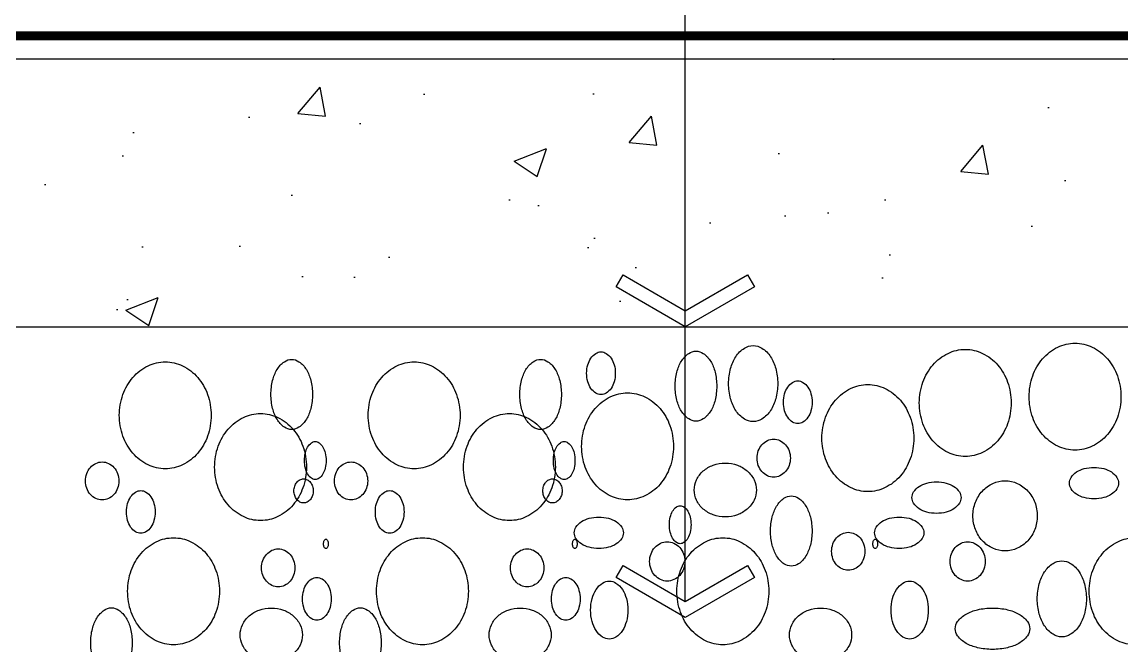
# Model space of a CAD drawing. Header units: millimetres. Extents: x 3355 to 129505, y 4600 to 34300.
# Drawn here: x 118275 to 119432, y 18522 to 19178 of the extents above; entities that cross this region are included whole.
import ezdxf

# ---------------------------------------------------------------- set-up
doc = ezdxf.new("R2010")
doc.units = ezdxf.units.MM
doc.header["$LTSCALE"] = 800
doc.linetypes.add('HD3', pattern=[6.25, 5, -1.25])
doc.layers.add('DIM', color=6, linetype='Continuous')

msp = doc.modelspace()

# ---------------------------------------------------------------- hatches: boundary and pattern name
h = msp.add_hatch()
h.set_pattern_fill('AR-CONC', color=9, scale=48.6, angle=360, style=0)
h.set_pattern_definition([(50, (71066.19, 19999.84), (348.5884, -30.4975), [36.45, -400.95]), (355, (71066.2, 19999.84), (-67.4331, 365.5654), [29.16, -320.76]), (100.4514, (71095.23, 19997.3), (281.1556, 335.0676), [30.9777, -340.755]), (46.1842, (71066.2, 20097.04), (518.679, -80.4422), [54.675, -601.425]), (96.6356, (71109.4, 20090.33), (454.246, 473.4213), [46.4666, -511.1325]), (351.1842, (71066.2, 20097.04), (454.246, 473.4216), [43.74, -481.14]), (21, (71114.79, 20072.74), (290.0968, -195.6728), [36.45, -400.95]), (326, (71114.8, 20072.74), (118.2513, 352.423), [29.16, -320.76]), (71.4514, (71138.96, 20056.43), (408.3482, 156.7498), [30.9777, -340.755]), (37.5, (71066.19, 19999.84), (5.9097, 161.7864), [0, -316.872, 0, -325.62, 0, -321.975]), (7.5, (71066.19, 19999.84), (127.8518, 191.6841), [0, -185.652, 0, -309.582, 0, -122.715]), (327.5, (70957.81, 19999.84), (259.4377, -10.96167), [0, -121.5, 0, -379.08, 0, -503.01]), (317.5, (70909.2, 19999.84), (283.4285, 48.651), [0, -157.95, 0, -251.748, 0, -357.21])])
h.paths.add_polyline_path([(119717.96637, 18992.49816), (119632.03992, 19017.81736), (119803.89282, 19069.37323), (119717.96637, 19090.31967), (119717.96637, 19139.0756), (116651.77412, 19139.0756), (116651.77412, 18857.30571), (119717.96637, 18857.30571)])
h.paths.add_polyline_path([(116651.77412, 19139.0756), (116323.8467, 19139.0756), (116323.8467, 18857.30571), (116651.77412, 18857.30571)])

# ---------------------------------------------------------------- linework, layer by layer
at = {"color": 7}
for p, q in [((116323.8467, 19139.0756), (119717.96637, 19139.0756)), ((116275.2467, 18857.30571), (119717.96637, 18857.30571))]:
    msp.add_line(p, q, dxfattribs=at)
at = {"color": 9, "linetype": 'HD3', "const_width": 9.72}
msp.add_lwpolyline([(116299.5467, 18857.30571), (116299.5467, 19163.3756), (119717.96637, 19163.3756)], dxfattribs=at)
at = {"color": 9}
for points in [[(119017.80914, 18797.46206, -0.065496378), (119019.90613, 18813.40181, -0.0782162694), (119025.37761, 18825.72917, -0.1071763184), (119034.41795, 18834.73377, -0.1434418447), (119043.64951, 18837.43779, -0.1434418447), (119052.88106, 18834.73377, -0.1071763184), (119061.9214, 18825.72917, -0.0782162694), (119067.39288, 18813.40181, -0.065496378), (119069.48987, 18797.46206, -0.065496378), (119067.39288, 18781.52231, -0.0782162694), (119061.9214, 18769.19495, -0.1071763184), (119052.88106, 18760.19035, -0.1434418447), (119043.64951, 18757.48633, -0.1434418447), (119034.41795, 18760.19035, -0.1071763184), (119025.37761, 18769.19495, -0.0782162694), (119019.90613, 18781.52231, -0.065496378)], [(119333.85581, 18783.67754, -0.0855691791), (119337.63471, 18805.59685, -0.0921674266), (119348.00163, 18823.48417, -0.10334543), (119364.05098, 18835.83149, -0.1129266105), (119382.15267, 18839.97262, -0.1129266105), (119400.25436, 18835.83149, -0.10334543), (119416.30371, 18823.48417, -0.0921674266), (119426.67063, 18805.59685, -0.0855691791), (119430.44953, 18783.67754, -0.0855691791), (119426.67063, 18761.75823, -0.0921674266), (119416.30371, 18743.87091, -0.10334543), (119400.25436, 18731.5236, -0.1129266105), (119382.15267, 18727.38247, -0.1129266105), (119364.05098, 18731.5236, -0.10334543), (119348.00163, 18743.87091, -0.0921674266), (119337.63471, 18761.75823, -0.0855691791)], [(118536.4961, 18786.04043, -0.0601793527), (118538.28334, 18800.83593, -0.0736349397), (118542.89326, 18812.13319, -0.1068437138), (118550.6684, 18820.52427, -0.1538468604), (118558.33736, 18822.94117, -0.1538468604), (118566.00632, 18820.52427, -0.1068437138), (118573.78146, 18812.13319, -0.0736349397), (118578.39138, 18800.83593, -0.0601793527), (118580.17862, 18786.04043, -0.0601793527), (118578.39138, 18771.24493, -0.0736349397), (118573.78146, 18759.94768, -0.1068437138), (118566.00632, 18751.5566, -0.1538468604), (118558.33736, 18749.1397, -0.1538468604), (118550.6684, 18751.5566, -0.1068437138), (118542.89326, 18759.94768, -0.0736349397), (118538.28334, 18771.24493, -0.0601793527)], [(118798.26314, 18786.04043, -0.0601793527), (118800.05038, 18800.83593, -0.0736349397), (118804.6603, 18812.13319, -0.1068437138), (118812.43544, 18820.52427, -0.1538468604), (118820.1044, 18822.94117, -0.1538468604), (118827.77336, 18820.52427, -0.1068437138), (118835.5485, 18812.13319, -0.0736349397), (118840.15842, 18800.83593, -0.0601793527), (118841.94566, 18786.04043, -0.0601793527), (118840.15842, 18771.24493, -0.0736349397), (118835.5485, 18759.94768, -0.1068437138), (118827.77336, 18751.5566, -0.1538468604), (118820.1044, 18749.1397, -0.1538468604), (118812.43544, 18751.5566, -0.1068437138), (118804.6603, 18759.94768, -0.0736349397), (118800.05038, 18771.24493, -0.0601793527)], [(118868.53076, 18808.35197, -0.0679001095), (118869.74918, 18817.28275, -0.0801641745), (118872.94569, 18824.23111, -0.1070929995), (118878.18097, 18829.26981, -0.1391106072), (118883.60428, 18830.80847, -0.1391106072), (118889.02759, 18829.26981, -0.1070929995), (118894.26287, 18824.23111, -0.0801641745), (118897.45939, 18817.28275, -0.0679001095), (118898.6778, 18808.35197, -0.0679001095), (118897.45939, 18799.42119, -0.0801641745), (118894.26287, 18792.47283, -0.1070929995), (118889.02759, 18787.43413, -0.1391106072), (118883.60428, 18785.89547, -0.1391106072), (118878.18097, 18787.43413, -0.1070929995), (118872.94569, 18792.47283, -0.0801641745), (118869.74918, 18799.42119, -0.0679001095)], [(118961.67349, 18794.75232, -0.0601793527), (118963.46073, 18809.54782, -0.0736349397), (118968.07064, 18820.84508, -0.1068437138), (118975.84579, 18829.23615, -0.1538468604), (118983.51475, 18831.65305, -0.1538468604), (118991.1837, 18829.23615, -0.1068437138), (118998.95885, 18820.84508, -0.0736349397), (119003.56876, 18809.54782, -0.0601793527), (119005.356, 18794.75232, -0.0601793527), (119003.56876, 18779.95682, -0.0736349397), (118998.95885, 18768.65956, -0.1068437138), (118991.1837, 18760.26848, -0.1538468604), (118983.51475, 18757.85159, -0.1538468604), (118975.84579, 18760.26848, -0.1068437138), (118968.07064, 18768.65956, -0.0736349397), (118963.46073, 18779.95682, -0.0601793527)], [(119218.37918, 18777.14361, -0.0855691791), (119222.15809, 18799.06292, -0.0921674266), (119232.52501, 18816.95024, -0.10334543), (119248.57436, 18829.29755, -0.1129266105), (119266.67605, 18833.43869, -0.1129266105), (119284.77774, 18829.29755, -0.10334543), (119300.82709, 18816.95024, -0.0921674266), (119311.19401, 18799.06292, -0.0855691791), (119314.97291, 18777.14361, -0.0855691791), (119311.19401, 18755.2243, -0.0921674266), (119300.82709, 18737.33698, -0.10334543), (119284.77774, 18724.98967, -0.1129266105), (119266.67605, 18720.84854, -0.1129266105), (119248.57436, 18724.98967, -0.10334543), (119232.52501, 18737.33698, -0.0921674266), (119222.15809, 18755.2243, -0.0855691791)], [(118377.05009, 18764.07575, -0.0855691791), (118380.82899, 18785.99506, -0.0921674266), (118391.19591, 18803.88238, -0.10334543), (118407.24526, 18816.22969, -0.1129266105), (118425.34695, 18820.37083, -0.1129266105), (118443.44864, 18816.22969, -0.10334543), (118459.49799, 18803.88238, -0.0921674266), (118469.86491, 18785.99506, -0.0855691791), (118473.64381, 18764.07575, -0.0855691791), (118469.86491, 18742.15644, -0.0921674266), (118459.49799, 18724.26912, -0.10334543), (118443.44864, 18711.92181, -0.1129266105), (118425.34695, 18707.78067, -0.1129266105), (118407.24526, 18711.92181, -0.10334543), (118391.19591, 18724.26912, -0.0921674266), (118380.82899, 18742.15644, -0.0855691791)], [(118638.81712, 18764.07575, -0.0855691791), (118642.59603, 18785.99506, -0.0921674266), (118652.96295, 18803.88238, -0.10334543), (118669.01229, 18816.22969, -0.1129266105), (118687.11399, 18820.37083, -0.1129266105), (118705.21568, 18816.22969, -0.10334543), (118721.26502, 18803.88238, -0.0921674266), (118731.63194, 18785.99506, -0.0855691791), (118735.41085, 18764.07575, -0.0855691791), (118731.63194, 18742.15644, -0.0921674266), (118721.26502, 18724.26912, -0.10334543), (118705.21568, 18711.92181, -0.1129266105), (118687.11399, 18707.78067, -0.1129266105), (118669.01229, 18711.92181, -0.10334543), (118652.96295, 18724.26912, -0.0921674266), (118642.59603, 18742.15644, -0.0855691791)], [(119075.51724, 18777.86034, -0.0679001095), (119076.73566, 18786.79112, -0.0801641745), (119079.93218, 18793.73948, -0.1070929995), (119085.16745, 18798.77818, -0.1391106072), (119090.59077, 18800.31683, -0.1391106072), (119096.01408, 18798.77818, -0.1070929995), (119101.24936, 18793.73948, -0.0801641745), (119104.44587, 18786.79112, -0.0679001095), (119105.66429, 18777.86034, -0.0679001095), (119104.44587, 18768.92956, -0.0801641745), (119101.24936, 18761.9812, -0.1070929995), (119096.01408, 18756.9425, -0.1391106072), (119090.59077, 18755.40384, -0.1391106072), (119085.16745, 18756.9425, -0.1070929995), (119079.93218, 18761.9812, -0.0801641745), (119076.73566, 18768.92956, -0.0679001095)], [(118863.23404, 18731.40617, -0.0855691791), (118867.01295, 18753.32548, -0.0921674266), (118877.37987, 18771.2128, -0.10334543), (118893.42921, 18783.56011, -0.1129266105), (118911.53091, 18787.70124, -0.1129266105), (118929.6326, 18783.56011, -0.10334543), (118945.68194, 18771.2128, -0.0921674266), (118956.04886, 18753.32548, -0.0855691791), (118959.82777, 18731.40617, -0.0855691791), (118956.04886, 18709.48685, -0.0921674266), (118945.68194, 18691.59953, -0.10334543), (118929.6326, 18679.25222, -0.1129266105), (118911.53091, 18675.11109, -0.1129266105), (118893.42921, 18679.25222, -0.10334543), (118877.37987, 18691.59953, -0.0921674266), (118867.01295, 18709.48685, -0.0855691791)], [(119115.97541, 18740.11805, -0.0855691791), (119119.75431, 18762.03736, -0.0921674266), (119130.12123, 18779.92468, -0.10334543), (119146.17058, 18792.27199, -0.1129266105), (119164.27227, 18796.41313, -0.1129266105), (119182.37396, 18792.27199, -0.10334543), (119198.42331, 18779.92468, -0.0921674266), (119208.79023, 18762.03736, -0.0855691791), (119212.56913, 18740.11805, -0.0855691791), (119208.79023, 18718.19874, -0.0921674266), (119198.42331, 18700.31142, -0.10334543), (119182.37396, 18687.96411, -0.1129266105), (119164.27227, 18683.82297, -0.1129266105), (119146.17058, 18687.96411, -0.10334543), (119130.12123, 18700.31142, -0.0921674266), (119119.75431, 18718.19874, -0.0855691791)], [(118477.27512, 18709.62642, -0.0855691791), (118481.05402, 18731.54573, -0.0921674266), (118491.42094, 18749.43305, -0.10334543), (118507.47029, 18761.78036, -0.1129266105), (118525.57198, 18765.9215, -0.1129266105), (118543.67367, 18761.78036, -0.10334543), (118559.72302, 18749.43305, -0.0921674266), (118570.08994, 18731.54573, -0.0855691791), (118573.86884, 18709.62642, -0.0855691791), (118570.08994, 18687.70711, -0.0921674266), (118559.72302, 18669.81979, -0.10334543), (118543.67367, 18657.47248, -0.1129266105), (118525.57198, 18653.33134, -0.1129266105), (118507.47029, 18657.47248, -0.10334543), (118491.42094, 18669.81979, -0.0921674266), (118481.05402, 18687.70711, -0.0855691791)], [(118739.04215, 18709.62642, -0.0855691791), (118742.82106, 18731.54573, -0.0921674266), (118753.18798, 18749.43305, -0.10334543), (118769.23732, 18761.78036, -0.1129266105), (118787.33902, 18765.9215, -0.1129266105), (118805.44071, 18761.78036, -0.10334543), (118821.49005, 18749.43305, -0.0921674266), (118831.85697, 18731.54573, -0.0855691791), (118835.63588, 18709.62642, -0.0855691791), (118831.85697, 18687.70711, -0.0921674266), (118821.49005, 18669.81979, -0.10334543), (118805.44071, 18657.47248, -0.1129266105), (118787.33902, 18653.33134, -0.1129266105), (118769.23732, 18657.47248, -0.10334543), (118753.18798, 18669.81979, -0.0921674266), (118742.82106, 18687.70711, -0.0855691791)], [(118571.741, 18716.51175, -0.0579531729), (118572.67546, 18724.54682, -0.0716053939), (118575.07472, 18730.6507, -0.1064622181), (118579.15838, 18735.21742, -0.1585740132), (118583.12304, 18736.50724, -0.1585740132), (118587.08769, 18735.21742, -0.1064622181), (118591.17135, 18730.6507, -0.0716053939), (118593.57062, 18724.54682, -0.0579531729), (118594.50507, 18716.51175, -0.0579531729), (118593.57062, 18708.47668, -0.0716053939), (118591.17135, 18702.3728, -0.1064622181), (118587.08769, 18697.80608, -0.1585740132), (118583.12304, 18696.51626, -0.1585740132), (118579.15838, 18697.80608, -0.1064622181), (118575.07472, 18702.3728, -0.0716053939), (118572.67546, 18708.47668, -0.0579531729)], [(118833.50804, 18716.51175, -0.0579531729), (118834.44249, 18724.54682, -0.0716053939), (118836.84176, 18730.6507, -0.1064622181), (118840.92542, 18735.21742, -0.1585740132), (118844.89007, 18736.50724, -0.1585740132), (118848.85473, 18735.21742, -0.1064622181), (118852.93839, 18730.6507, -0.0716053939), (118855.33765, 18724.54682, -0.0579531729), (118856.27211, 18716.51175, -0.0579531729), (118855.33765, 18708.47668, -0.0716053939), (118852.93839, 18702.3728, -0.1064622181), (118848.85473, 18697.80608, -0.1585740132), (118844.89007, 18696.51626, -0.1585740132), (118840.92542, 18697.80608, -0.1064622181), (118836.84176, 18702.3728, -0.0716053939), (118834.44249, 18708.47668, -0.0579531729)], [(119047.70176, 18718.98107, -0.0873248368), (119049.06884, 18726.74896, -0.0931437932), (119052.8375, 18733.12001, -0.1027581758), (119058.64329, 18737.4978, -0.1107703613), (119065.23629, 18738.97656, -0.1107703613), (119071.82928, 18737.4978, -0.1027581758), (119077.63507, 18733.12001, -0.0931437932), (119081.40373, 18726.74896, -0.0873248368), (119082.77082, 18718.98107, -0.0873248368), (119081.40373, 18711.21318, -0.0931437932), (119077.63507, 18704.84212, -0.1027581758), (119071.82928, 18700.46434, -0.1107703613), (119065.23629, 18698.98558, -0.1107703613), (119058.64329, 18700.46434, -0.1027581758), (119052.8375, 18704.84212, -0.0931437932), (119049.06884, 18711.21318, -0.0873248368)], [(118341.45837, 18695.02344, -0.0873248368), (118342.82545, 18702.79133, -0.0931437932), (118346.59411, 18709.16238, -0.1027581758), (118352.3999, 18713.54017, -0.1107703613), (118358.9929, 18715.01893, -0.1107703613), (118365.58589, 18713.54017, -0.1027581758), (118371.39168, 18709.16238, -0.0931437932), (118375.16034, 18702.79133, -0.0873248368), (118376.52743, 18695.02344, -0.0873248368), (118375.16034, 18687.25555, -0.0931437932), (118371.39168, 18680.88449, -0.1027581758), (118365.58589, 18676.50671, -0.1107703613), (118358.9929, 18675.02795, -0.1107703613), (118352.3999, 18676.50671, -0.1027581758), (118346.59411, 18680.88449, -0.0931437932), (118342.82545, 18687.25555, -0.0873248368)], [(118603.2254, 18695.02344, -0.0873248368), (118604.59249, 18702.79133, -0.0931437932), (118608.36115, 18709.16238, -0.1027581758), (118614.16694, 18713.54017, -0.1107703613), (118620.75993, 18715.01893, -0.1107703613), (118627.35293, 18713.54017, -0.1027581758), (118633.15872, 18709.16238, -0.0931437932), (118636.92738, 18702.79133, -0.0873248368), (118638.29446, 18695.02344, -0.0873248368), (118636.92738, 18687.25555, -0.0931437932), (118633.15872, 18680.88449, -0.1027581758), (118627.35293, 18676.50671, -0.1107703613), (118620.75993, 18675.02795, -0.1107703613), (118614.16694, 18676.50671, -0.1027581758), (118608.36115, 18680.88449, -0.0931437932), (118604.59249, 18687.25555, -0.0873248368)], [(119014.30486, 18657.16318, -0.086347345), (119001.59235, 18659.37505, -0.0926048561), (118991.19511, 18665.45605, -0.1030885935), (118984.03264, 18674.84963, -0.1119625161), (118981.62274, 18685.47682, -0.1119625161), (118984.03264, 18696.10401, -0.1030885935), (118991.19511, 18705.49759, -0.0926048561), (119001.59235, 18711.57859, -0.086347345), (119014.30486, 18713.79046, -0.086347345), (119027.01738, 18711.57859, -0.0926048561), (119037.41462, 18705.49759, -0.1030885935), (119044.57709, 18696.10401, -0.1119625161), (119046.98699, 18685.47682, -0.1119625161), (119044.57709, 18674.84963, -0.1030885935), (119037.41462, 18665.45605, -0.0926048561), (119027.01738, 18659.37505, -0.086347345)], [(119376.22012, 18692.72051, -0.1440799469), (119377.96464, 18698.64885, -0.1071771586), (119383.78857, 18704.4667, -0.0779311568), (119391.75317, 18707.98333, -0.065152289), (119402.06043, 18709.33214, -0.065152289), (119412.3677, 18707.98333, -0.0779311568), (119420.3323, 18704.4667, -0.1071771586), (119426.15623, 18698.64885, -0.1440799469), (119427.90075, 18692.72051, -0.1440799469), (119426.15623, 18686.79218, -0.1071771586), (119420.3323, 18680.97432, -0.0779311568), (119412.3677, 18677.4577, -0.065152289), (119402.06043, 18676.10889, -0.065152289), (119391.75317, 18677.4577, -0.0779311568), (119383.78857, 18680.97432, -0.1071771586), (119377.96464, 18686.79218, -0.1440799469)], [(118560.66649, 18684.53118, -0.0806249293), (118561.46854, 18689.47279, -0.0892120476), (118563.63983, 18693.44961, -0.1048329317), (118567.05014, 18696.23108, -0.1193826196), (118570.81809, 18697.14374, -0.1193826196), (118574.58604, 18696.23108, -0.1048329317), (118577.99636, 18693.44961, -0.0892120476), (118580.16765, 18689.47279, -0.0806249293), (118580.9697, 18684.53118, -0.0806249293), (118580.16765, 18679.58957, -0.0892120476), (118577.99636, 18675.61275, -0.1048329317), (118574.58604, 18672.83128, -0.1193826196), (118570.81809, 18671.91862, -0.1193826196), (118567.05014, 18672.83128, -0.1048329317), (118563.63983, 18675.61275, -0.0892120476), (118561.46854, 18679.58957, -0.0806249293)], [(118822.43353, 18684.53118, -0.0806249293), (118823.23558, 18689.47279, -0.0892120476), (118825.40686, 18693.44961, -0.1048329317), (118828.81718, 18696.23108, -0.1193826196), (118832.58513, 18697.14374, -0.1193826196), (118836.35308, 18696.23108, -0.1048329317), (118839.7634, 18693.44961, -0.0892120476), (118841.93468, 18689.47279, -0.0806249293), (118842.73673, 18684.53118, -0.0806249293), (118841.93468, 18679.58957, -0.0892120476), (118839.7634, 18675.61275, -0.1048329317), (118836.35308, 18672.83128, -0.1193826196), (118832.58513, 18671.91862, -0.1193826196), (118828.81718, 18672.83128, -0.1048329317), (118825.40686, 18675.61275, -0.0892120476), (118823.23558, 18679.58957, -0.0806249293)], [(119274.77384, 18658.28455, -0.0909700658), (119277.39217, 18672.55666, -0.0950512847), (119284.68493, 18684.38724, -0.1014563659), (119295.80943, 18692.44096, -0.1065017088), (119308.61242, 18695.19933, -0.1065017088), (119321.41541, 18692.44096, -0.1014563659), (119332.53991, 18684.38724, -0.0950512847), (119339.83266, 18672.55666, -0.0909700658), (119342.451, 18658.28455, -0.0909700658), (119339.83266, 18644.01244, -0.0950512847), (119332.53991, 18632.18186, -0.1014563659), (119321.41541, 18624.12814, -0.1065017088), (119308.61242, 18621.36977, -0.1065017088), (119295.80943, 18624.12814, -0.1014563659), (119284.68493, 18632.18186, -0.0950512847), (119277.39217, 18644.01244, -0.0909700658)], [(118384.52564, 18662.42781, -0.0679001095), (118385.74406, 18671.35859, -0.0801641745), (118388.94058, 18678.30695, -0.1070929995), (118394.17585, 18683.34565, -0.1391106072), (118399.59916, 18684.88431, -0.1391106072), (118405.02248, 18683.34565, -0.1070929995), (118410.25775, 18678.30695, -0.0801641745), (118413.45427, 18671.35859, -0.0679001095), (118414.67269, 18662.42781, -0.0679001095), (118413.45427, 18653.49703, -0.0801641745), (118410.25775, 18646.54867, -0.1070929995), (118405.02248, 18641.50997, -0.1391106072), (118399.59916, 18639.97132, -0.1391106072), (118394.17585, 18641.50997, -0.1070929995), (118388.94058, 18646.54867, -0.0801641745), (118385.74406, 18653.49703, -0.0679001095)], [(118646.29268, 18662.42781, -0.0679001095), (118647.5111, 18671.35859, -0.0801641745), (118650.70761, 18678.30695, -0.1070929995), (118655.94289, 18683.34565, -0.1391106072), (118661.3662, 18684.88431, -0.1391106072), (118666.78951, 18683.34565, -0.1070929995), (118672.02479, 18678.30695, -0.0801641745), (118675.2213, 18671.35859, -0.0679001095), (118676.43972, 18662.42781, -0.0679001095), (118675.2213, 18653.49703, -0.0801641745), (118672.02479, 18646.54867, -0.1070929995), (118666.78951, 18641.50997, -0.1391106072), (118661.3662, 18639.97132, -0.1391106072), (118655.94289, 18641.50997, -0.1070929995), (118650.70761, 18646.54867, -0.0801641745), (118647.5111, 18653.49703, -0.0679001095)], [(119210.63093, 18677.4747, -0.1440799469), (119212.37545, 18683.40303, -0.1071771586), (119218.19938, 18689.22089, -0.0779311568), (119226.16398, 18692.73751, -0.065152289), (119236.47125, 18694.08632, -0.065152289), (119246.77851, 18692.73751, -0.0779311568), (119254.74311, 18689.22089, -0.1071771586), (119260.56704, 18683.40303, -0.1440799469), (119262.31156, 18677.4747, -0.1440799469), (119260.56704, 18671.54636, -0.1071771586), (119254.74311, 18665.72851, -0.0779311568), (119246.77851, 18662.21188, -0.065152289), (119236.47125, 18660.86308, -0.065152289), (119226.16398, 18662.21188, -0.0779311568), (119218.19938, 18665.72851, -0.1071771586), (119212.37545, 18671.54636, -0.1440799469)], [(119061.89852, 18642.29423, -0.0601793527), (119063.68576, 18657.08973, -0.0736349397), (119068.29567, 18668.38699, -0.1068437138), (119076.07082, 18676.77807, -0.1538468604), (119083.73978, 18679.19496, -0.1538468604), (119091.40873, 18676.77807, -0.1068437138), (119099.18388, 18668.38699, -0.0736349397), (119103.79379, 18657.08973, -0.0601793527), (119105.58103, 18642.29423, -0.0601793527), (119103.79379, 18627.49873, -0.0736349397), (119099.18388, 18616.20147, -0.1068437138), (119091.40873, 18607.81039, -0.1538468604), (119083.73978, 18605.3935, -0.1538468604), (119076.07082, 18607.81039, -0.1068437138), (119068.29567, 18616.20147, -0.0736349397), (119063.68576, 18627.49873, -0.0601793527)], [(118955.52109, 18648.99456, -0.0579531729), (118956.45554, 18657.02963, -0.0716053939), (118958.85481, 18663.1335, -0.1064622181), (118962.93847, 18667.70023, -0.1585740132), (118966.90312, 18668.99005, -0.1585740132), (118970.86778, 18667.70023, -0.1064622181), (118974.95144, 18663.1335, -0.0716053939), (118977.3507, 18657.02963, -0.0579531729), (118978.28516, 18648.99456, -0.0579531729), (118977.3507, 18640.95948, -0.0716053939), (118974.95144, 18634.85561, -0.1064622181), (118970.86778, 18630.28888, -0.1585740132), (118966.90312, 18628.99907, -0.1585740132), (118962.93847, 18630.28888, -0.1064622181), (118958.85481, 18634.85561, -0.0716053939), (118956.45554, 18640.95948, -0.0579531729)], [(118855.48579, 18640.44921, -0.1440799469), (118857.23031, 18646.37754, -0.1071771586), (118863.05424, 18652.1954, -0.0779311568), (118871.01884, 18655.71202, -0.065152289), (118881.32611, 18657.06083, -0.065152289), (118891.63337, 18655.71202, -0.0779311568), (118899.59797, 18652.1954, -0.1071771586), (118905.4219, 18646.37754, -0.1440799469), (118907.16642, 18640.44921, -0.1440799469), (118905.4219, 18634.52087, -0.1071771586), (118899.59797, 18628.70301, -0.0779311568), (118891.63337, 18625.18639, -0.065152289), (118881.32611, 18623.83758, -0.065152289), (118871.01884, 18625.18639, -0.0779311568), (118863.05424, 18628.70301, -0.1071771586), (118857.23031, 18634.52087, -0.1440799469)], [(119171.41247, 18640.44921, -0.1440799469), (119173.157, 18646.37754, -0.1071771586), (119178.98093, 18652.1954, -0.0779311568), (119186.94553, 18655.71202, -0.065152289), (119197.25279, 18657.06083, -0.065152289), (119207.56005, 18655.71202, -0.0779311568), (119215.52465, 18652.1954, -0.1071771586), (119221.34858, 18646.37754, -0.1440799469), (119223.09311, 18640.44921, -0.1440799469), (119221.34858, 18634.52087, -0.1071771586), (119215.52465, 18628.70301, -0.0779311568), (119207.56005, 18625.18639, -0.065152289), (119197.25279, 18623.83758, -0.065152289), (119186.94553, 18625.18639, -0.0779311568), (119178.98093, 18628.70301, -0.1071771586), (119173.157, 18634.52087, -0.1440799469)], [(119126.13867, 18620.97231, -0.0873248368), (119127.50575, 18628.7402, -0.0931437932), (119131.27441, 18635.11126, -0.1027581758), (119137.0802, 18639.48904, -0.1107703613), (119143.6732, 18640.9678, -0.1107703613), (119150.26619, 18639.48904, -0.1027581758), (119156.07198, 18635.11126, -0.0931437932), (119159.84064, 18628.7402, -0.0873248368), (119161.20773, 18620.97231, -0.0873248368), (119159.84064, 18613.20442, -0.0931437932), (119156.07198, 18606.83337, -0.1027581758), (119150.26619, 18602.45558, -0.1107703613), (119143.6732, 18600.97682, -0.1107703613), (119137.0802, 18602.45558, -0.1027581758), (119131.27441, 18606.83337, -0.0931437932), (119127.50575, 18613.20442, -0.0873248368)], [(118385.76535, 18578.94808, -0.0855691791), (118389.54426, 18600.86739, -0.0921674266), (118399.91118, 18618.75471, -0.10334543), (118415.96052, 18631.10202, -0.1129266105), (118434.06221, 18635.24316, -0.1129266105), (118452.16391, 18631.10202, -0.10334543), (118468.21325, 18618.75471, -0.0921674266), (118478.58017, 18600.86739, -0.0855691791), (118482.35908, 18578.94808, -0.0855691791), (118478.58017, 18557.02877, -0.0921674266), (118468.21325, 18539.14145, -0.10334543), (118452.16391, 18526.79414, -0.1129266105), (118434.06221, 18522.653, -0.1129266105), (118415.96052, 18526.79414, -0.10334543), (118399.91118, 18539.14145, -0.0921674266), (118389.54426, 18557.02877, -0.0855691791)], [(118591.87294, 18628.76399, -0.0510997801), (118592.07691, 18630.75459, -0.0649485904), (118592.59375, 18632.24435, -0.1042031647), (118593.50026, 18633.3855, -0.1747032978), (118594.33394, 18633.68596, -0.1747032978), (118595.16763, 18633.3855, -0.1042031647), (118596.07414, 18632.24435, -0.0649485904), (118596.59098, 18630.75459, -0.0510997801), (118596.79495, 18628.76399, -0.0510997801), (118596.59098, 18626.7734, -0.0649485904), (118596.07414, 18625.28364, -0.1042031647), (118595.16763, 18624.14249, -0.1747032978), (118594.33394, 18623.84203, -0.1747032978), (118593.50026, 18624.14249, -0.1042031647), (118592.59375, 18625.28364, -0.0649485904), (118592.07691, 18626.7734, -0.0510997801)], [(118647.53239, 18578.94808, -0.0855691791), (118651.31129, 18600.86739, -0.0921674266), (118661.67821, 18618.75471, -0.10334543), (118677.72756, 18631.10202, -0.1129266105), (118695.82925, 18635.24316, -0.1129266105), (118713.93094, 18631.10202, -0.10334543), (118729.98029, 18618.75471, -0.0921674266), (118740.34721, 18600.86739, -0.0855691791), (118744.12611, 18578.94808, -0.0855691791), (118740.34721, 18557.02877, -0.0921674266), (118729.98029, 18539.14145, -0.10334543), (118713.93094, 18526.79414, -0.1129266105), (118695.82925, 18522.653, -0.1129266105), (118677.72756, 18526.79414, -0.10334543), (118661.67821, 18539.14145, -0.0921674266), (118651.31129, 18557.02877, -0.0855691791)], [(118853.63997, 18628.76399, -0.0510997801), (118853.84394, 18630.75459, -0.0649485904), (118854.36079, 18632.24435, -0.1042031647), (118855.26729, 18633.3855, -0.1747032978), (118856.10098, 18633.68596, -0.1747032978), (118856.93467, 18633.3855, -0.1042031647), (118857.84118, 18632.24435, -0.0649485904), (118858.35802, 18630.75459, -0.0510997801), (118858.56199, 18628.76399, -0.0510997801), (118858.35802, 18626.7734, -0.0649485904), (118857.84118, 18625.28364, -0.1042031647), (118856.93467, 18624.14249, -0.1747032978), (118856.10098, 18623.84203, -0.1747032978), (118855.26729, 18624.14249, -0.1042031647), (118854.36079, 18625.28364, -0.0649485904), (118853.84394, 18626.7734, -0.0510997801)], [(118953.29838, 18589.64605, -0.1088179808), (118946.31756, 18591.18354, -0.1021860171), (118940.20787, 18595.70623, -0.0940209846), (118936.2241, 18602.316, -0.0889632304), (118934.7856, 18610.33679, -0.0889632304), (118936.2241, 18618.35757, -0.0940209846), (118940.20787, 18624.96735, -0.1021860171), (118946.31756, 18629.49004, -0.1088179808), (118953.29838, 18631.02752, -0.1088179808), (118960.2792, 18629.49004, -0.1021860171), (118966.3889, 18624.96735, -0.0940209846), (118970.37267, 18618.35757, -0.0889632304), (118971.81117, 18610.33679, -0.0889632304), (118970.37267, 18602.316, -0.0940209846), (118966.3889, 18595.70623, -0.1021860171), (118960.2792, 18591.18354, -0.1088179808)], [(118963.45907, 18578.94808, -0.0855691791), (118967.23798, 18600.86739, -0.0921674266), (118977.6049, 18618.75471, -0.10334543), (118993.65424, 18631.10202, -0.1129266105), (119011.75594, 18635.24316, -0.1129266105), (119029.85763, 18631.10202, -0.10334543), (119045.90697, 18618.75471, -0.0921674266), (119056.27389, 18600.86739, -0.0855691791), (119060.0528, 18578.94808, -0.0855691791), (119056.27389, 18557.02877, -0.0921674266), (119045.90697, 18539.14145, -0.10334543), (119029.85763, 18526.79414, -0.1129266105), (119011.75594, 18522.653, -0.1129266105), (118993.65424, 18526.79414, -0.10334543), (118977.6049, 18539.14145, -0.0921674266), (118967.23798, 18557.02877, -0.0855691791)], [(119169.56666, 18628.76399, -0.0510997801), (119169.77063, 18630.75459, -0.0649485904), (119170.28747, 18632.24435, -0.1042031647), (119171.19398, 18633.3855, -0.1747032978), (119172.02766, 18633.68596, -0.1747032978), (119172.86135, 18633.3855, -0.1042031647), (119173.76786, 18632.24435, -0.0649485904), (119174.2847, 18630.75459, -0.0510997801), (119174.48867, 18628.76399, -0.0510997801), (119174.2847, 18626.7734, -0.0649485904), (119173.76786, 18625.28364, -0.1042031647), (119172.86135, 18624.14249, -0.1747032978), (119172.02766, 18623.84203, -0.1747032978), (119171.19398, 18624.14249, -0.1042031647), (119170.28747, 18625.28364, -0.0649485904), (119169.77063, 18626.7734, -0.0510997801)], [(119269.22507, 18589.64605, -0.1088179808), (119262.24425, 18591.18354, -0.1021860171), (119256.13456, 18595.70623, -0.0940209846), (119252.15078, 18602.316, -0.0889632304), (119250.71229, 18610.33679, -0.0889632304), (119252.15078, 18618.35757, -0.0940209846), (119256.13456, 18624.96735, -0.1021860171), (119262.24425, 18629.49004, -0.1088179808), (119269.22507, 18631.02752, -0.1088179808), (119276.20589, 18629.49004, -0.1021860171), (119282.31558, 18624.96735, -0.0940209846), (119286.29935, 18618.35757, -0.0889632304), (119287.73785, 18610.33679, -0.0889632304), (119286.29935, 18602.316, -0.0940209846), (119282.31558, 18595.70623, -0.1021860171), (119276.20589, 18591.18354, -0.1088179808)], [(119397.04122, 18578.94808, -0.0855691791), (119400.82013, 18600.86739, -0.0921674266), (119411.18705, 18618.75471, -0.10334543), (119427.23639, 18631.10202, -0.1129266105), (119445.33809, 18635.24316, -0.1129266105), (119463.43978, 18631.10202, -0.10334543), (119479.48912, 18618.75471, -0.0921674266), (119489.85604, 18600.86739, -0.0855691791), (119493.63495, 18578.94808, -0.0855691791), (119489.85604, 18557.02877, -0.0921674266), (119479.48912, 18539.14145, -0.10334543), (119463.43978, 18526.79414, -0.1129266105), (119445.33809, 18522.653, -0.1129266105), (119427.23639, 18526.79414, -0.10334543), (119411.18705, 18539.14145, -0.0921674266), (119400.82013, 18557.02877, -0.0855691791)], [(118526.65683, 18603.54854, -0.0873248368), (118528.02392, 18611.31644, -0.0931437932), (118531.79258, 18617.68749, -0.1027581758), (118537.59837, 18622.06527, -0.1107703613), (118544.19136, 18623.54403, -0.1107703613), (118550.78436, 18622.06527, -0.1027581758), (118556.59015, 18617.68749, -0.0931437932), (118560.35881, 18611.31644, -0.0873248368), (118561.72589, 18603.54854, -0.0873248368), (118560.35881, 18595.78065, -0.0931437932), (118556.59015, 18589.4096, -0.1027581758), (118550.78436, 18585.03182, -0.1107703613), (118544.19136, 18583.55305, -0.1107703613), (118537.59837, 18585.03182, -0.1027581758), (118531.79258, 18589.4096, -0.0931437932), (118528.02392, 18595.78065, -0.0873248368)], [(118788.42387, 18603.54854, -0.0873248368), (118789.79095, 18611.31644, -0.0931437932), (118793.55961, 18617.68749, -0.1027581758), (118799.3654, 18622.06527, -0.1107703613), (118805.9584, 18623.54403, -0.1107703613), (118812.55139, 18622.06527, -0.1027581758), (118818.35718, 18617.68749, -0.0931437932), (118822.12584, 18611.31644, -0.0873248368), (118823.49293, 18603.54854, -0.0873248368), (118822.12584, 18595.78065, -0.0931437932), (118818.35718, 18589.4096, -0.1027581758), (118812.55139, 18585.03182, -0.1107703613), (118805.9584, 18583.55305, -0.1107703613), (118799.3654, 18585.03182, -0.1027581758), (118793.55961, 18589.4096, -0.0931437932), (118789.79095, 18595.78065, -0.0873248368)], [(119342.451, 18570.95292, -0.065496378), (119344.54798, 18586.89267, -0.0782162694), (119350.01946, 18599.22003, -0.1071763184), (119359.0598, 18608.22463, -0.1434418447), (119368.29136, 18610.92865, -0.1434418447), (119377.52292, 18608.22463, -0.1071763184), (119386.56326, 18599.22003, -0.0782162694), (119392.03474, 18586.89267, -0.065496378), (119394.13173, 18570.95292, -0.065496378), (119392.03474, 18555.01317, -0.0782162694), (119386.56326, 18542.68581, -0.1071763184), (119377.52292, 18533.68121, -0.1434418447), (119368.29136, 18530.97719, -0.1434418447), (119359.0598, 18533.68121, -0.1071763184), (119350.01946, 18542.68581, -0.0782162694), (119344.54798, 18555.01317, -0.065496378)], [(118569.72411, 18570.95292, -0.0679001095), (118570.94253, 18579.8837, -0.0801641745), (118574.13904, 18586.83206, -0.1070929995), (118579.37432, 18591.87076, -0.1391106072), (118584.79763, 18593.40942, -0.1391106072), (118590.22094, 18591.87076, -0.1070929995), (118595.45622, 18586.83206, -0.0801641745), (118598.65273, 18579.8837, -0.0679001095), (118599.87115, 18570.95292, -0.0679001095), (118598.65273, 18562.02214, -0.0801641745), (118595.45622, 18555.07378, -0.1070929995), (118590.22094, 18550.03508, -0.1391106072), (118584.79763, 18548.49642, -0.1391106072), (118579.37432, 18550.03508, -0.1070929995), (118574.13904, 18555.07378, -0.0801641745), (118570.94253, 18562.02214, -0.0679001095)], [(118831.49114, 18570.95292, -0.0679001095), (118832.70956, 18579.8837, -0.0801641745), (118835.90608, 18586.83206, -0.1070929995), (118841.14135, 18591.87076, -0.1391106072), (118846.56467, 18593.40942, -0.1391106072), (118851.98798, 18591.87076, -0.1070929995), (118857.22326, 18586.83206, -0.0801641745), (118860.41977, 18579.8837, -0.0679001095), (118861.63819, 18570.95292, -0.0679001095), (118860.41977, 18562.02214, -0.0801641745), (118857.22326, 18555.07378, -0.1070929995), (118851.98798, 18550.03508, -0.1391106072), (118846.56467, 18548.49642, -0.1391106072), (118841.14135, 18550.03508, -0.1070929995), (118835.90608, 18555.07378, -0.0801641745), (118832.70956, 18562.02214, -0.0679001095)], [(118872.68263, 18559.15442, -0.0651523382), (118874.27483, 18571.32164, -0.0779311976), (118878.42604, 18580.72347, -0.1071771586), (118885.29374, 18587.59834, -0.1440798555), (118892.29186, 18589.65766, -0.1440798555), (118899.28998, 18587.59834, -0.1071771586), (118906.15768, 18580.72347, -0.0779311976), (118910.30888, 18571.32164, -0.0651523382), (118911.90109, 18559.15442, -0.0651523382), (118910.30888, 18546.9872, -0.0779311976), (118906.15768, 18537.58537, -0.1071771586), (118899.28998, 18530.71051, -0.1440798555), (118892.29186, 18528.65118, -0.1440798555), (118885.29374, 18530.71051, -0.1071771586), (118878.42604, 18537.58537, -0.0779311976), (118874.27483, 18546.9872, -0.0651523382)], [(119188.60931, 18559.15442, -0.0651523382), (119190.20152, 18571.32164, -0.0779311976), (119194.35272, 18580.72347, -0.1071771586), (119201.22043, 18587.59834, -0.1440798555), (119208.21854, 18589.65766, -0.1440798555), (119215.21666, 18587.59834, -0.1071771586), (119222.08436, 18580.72347, -0.0779311976), (119226.23557, 18571.32164, -0.0651523382), (119227.82777, 18559.15442, -0.0651523382), (119226.23557, 18546.9872, -0.0779311976), (119222.08436, 18537.58537, -0.1071771586), (119215.21666, 18530.71051, -0.1440798555), (119208.21854, 18528.65118, -0.1440798555), (119201.22043, 18530.71051, -0.1071771586), (119194.35272, 18537.58537, -0.0779311976), (119190.20152, 18546.9872, -0.0651523382)], [(118346.94006, 18524.68375, -0.0601793527), (118348.72729, 18539.47925, -0.0736349397), (118353.33721, 18550.77651, -0.1068437138), (118361.11235, 18559.16759, -0.1538468604), (118368.78131, 18561.58449, -0.1538468604), (118376.45027, 18559.16759, -0.1068437138), (118384.22541, 18550.77651, -0.0736349397), (118388.83533, 18539.47925, -0.0601793527), (118390.62257, 18524.68375, -0.0601793527), (118388.83533, 18509.88825, -0.0736349397), (118384.22541, 18498.591, -0.1068437138), (118376.45027, 18490.19992, -0.1538468604), (118368.78131, 18487.78302, -0.1538468604), (118361.11235, 18490.19992, -0.1068437138), (118353.33721, 18498.591, -0.0736349397), (118348.72729, 18509.88825, -0.0601793527)], [(118536.83617, 18504.70509, -0.086347345), (118524.12365, 18506.91697, -0.0926048561), (118513.72642, 18512.99796, -0.1030885935), (118506.56395, 18522.39155, -0.1119625161), (118504.15404, 18533.01873, -0.1119625161), (118506.56395, 18543.64592, -0.1030885935), (118513.72642, 18553.0395, -0.0926048561), (118524.12365, 18559.1205, -0.086347345), (118536.83617, 18561.33238, -0.086347345), (118549.54869, 18559.1205, -0.0926048561), (118559.94592, 18553.0395, -0.1030885935), (118567.10839, 18543.64592, -0.1119625161), (118569.5183, 18533.01873, -0.1119625161), (118567.10839, 18522.39155, -0.1030885935), (118559.94592, 18512.99796, -0.0926048561), (118549.54869, 18506.91697, -0.086347345)], [(118608.70709, 18524.68375, -0.0601793527), (118610.49433, 18539.47925, -0.0736349397), (118615.10425, 18550.77651, -0.1068437138), (118622.87939, 18559.16759, -0.1538468604), (118630.54835, 18561.58449, -0.1538468604), (118638.21731, 18559.16759, -0.1068437138), (118645.99245, 18550.77651, -0.0736349397), (118650.60237, 18539.47925, -0.0601793527), (118652.38961, 18524.68375, -0.0601793527), (118650.60237, 18509.88825, -0.0736349397), (118645.99245, 18498.591, -0.1068437138), (118638.21731, 18490.19992, -0.1538468604), (118630.54835, 18487.78302, -0.1538468604), (118622.87939, 18490.19992, -0.1068437138), (118615.10425, 18498.591, -0.0736349397), (118610.49433, 18509.88825, -0.0601793527)], [(118798.60321, 18504.70509, -0.086347345), (118785.89069, 18506.91697, -0.0926048561), (118775.49345, 18512.99796, -0.1030885935), (118768.33098, 18522.39155, -0.1119625161), (118765.92108, 18533.01873, -0.1119625161), (118768.33098, 18543.64592, -0.1030885935), (118775.49345, 18553.0395, -0.0926048561), (118785.89069, 18559.1205, -0.086347345), (118798.60321, 18561.33238, -0.086347345), (118811.31572, 18559.1205, -0.0926048561), (118821.71296, 18553.0395, -0.1030885935), (118828.87543, 18543.64592, -0.1119625161), (118831.28533, 18533.01873, -0.1119625161), (118828.87543, 18522.39155, -0.1030885935), (118821.71296, 18512.99796, -0.0926048561), (118811.31572, 18506.91697, -0.086347345)], [(119114.52989, 18504.70509, -0.086347345), (119101.81738, 18506.91697, -0.0926048561), (119091.42014, 18512.99796, -0.1030885935), (119084.25767, 18522.39155, -0.1119625161), (119081.84776, 18533.01873, -0.1119625161), (119084.25767, 18543.64592, -0.1030885935), (119091.42014, 18553.0395, -0.0926048561), (119101.81738, 18559.1205, -0.086347345), (119114.52989, 18561.33238, -0.086347345), (119127.24241, 18559.1205, -0.0926048561), (119137.63964, 18553.0395, -0.1030885935), (119144.80212, 18543.64592, -0.1119625161), (119147.21202, 18533.01873, -0.1119625161), (119144.80212, 18522.39155, -0.1030885935), (119137.63964, 18512.99796, -0.0926048561), (119127.24241, 18506.91697, -0.086347345)], [(119295.37067, 18517.77295, -0.05660561), (119279.59631, 18519.56453, -0.0703450478), (119267.64963, 18524.15208, -0.1061532263), (119258.67133, 18532.00465, -0.1615511065), (119256.16719, 18539.55266, -0.1615511065), (119258.67133, 18547.10068, -0.1061532263), (119267.64963, 18554.95325, -0.0703450478), (119279.59631, 18559.5408, -0.05660561), (119295.37067, 18561.33238, -0.05660561), (119311.14504, 18559.5408, -0.0703450478), (119323.09172, 18554.95325, -0.1061532263), (119332.07002, 18547.10068, -0.1615511065), (119334.57416, 18539.55266, -0.1615511065), (119332.07002, 18532.00465, -0.1061532263), (119323.09172, 18524.15208, -0.0703450478), (119311.14504, 18519.56453, -0.05660561)]]:
    msp.add_lwpolyline(points, format="xyb", close=True, dxfattribs=at)
at = {"layer": 'DIM'}
msp.add_lwpolyline([(118972.2657, 18568.33377), (118972.2657, 20718.0282), (119092.76732, 20718.0282)], dxfattribs=at)
for points in [[(118972.2657, 18874.14124), (119037.77118, 18911.96084), (119045.06118, 18899.33419), (118972.2657, 18857.30571), (118899.47022, 18899.33419), (118906.76022, 18911.96084)], [(118972.2657, 18568.33377), (119037.77118, 18606.15337), (119045.06118, 18593.52672), (118972.2657, 18551.49823), (118899.47022, 18593.52672), (118906.76022, 18606.15337)]]:
    msp.add_lwpolyline(points, close=True, dxfattribs=at)

doc.saveas('drawing.dxf')
